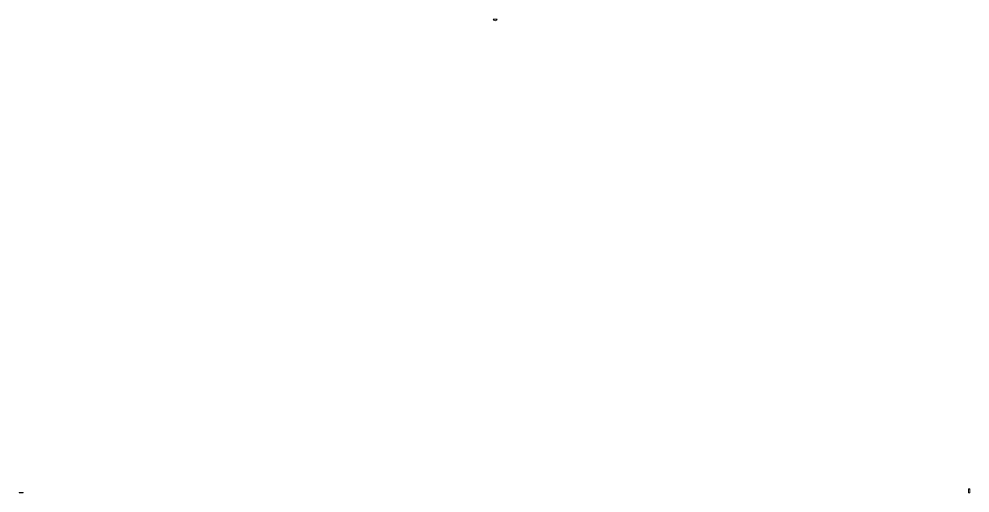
# Model space of a CAD drawing. Header units: millimetres. Extents: x 1488 to 16505, y -13505 to -1488.
# Drawn here: x 10487 to 16505, y -13500 to -10500 of the extents above; entities that cross this region are included whole.
import ezdxf

# ---------------------------------------------------------------- set-up
doc = ezdxf.new("R2010")
doc.units = ezdxf.units.MM
doc.header["$LTSCALE"] = 50
doc.header["$PDMODE"] = 1
doc.header["$PDSIZE"] = -2
doc.linetypes.add('VW-02 Medium Dashed', pattern=[3.527298, 2.469236, -1.058062])
for name, color, linetype, lineweight in [('pio-Plain Washer (Metric)', 7, 'Continuous', 5), ('pio-Plain Washer (Metric)-3D', 7, 'Continuous', 5), ('pio-Set Screw (Inch)', 7, 'Continuous', 5), ('pio-Woodruff Key', 7, 'Continuous', 5)]:
    doc.layers.add(name, color=color, linetype=linetype, lineweight=lineweight)

# ---------------------------------------------------------------- blocks, each defined once
blk = doc.blocks.new('obj-22')
at = {"color": 255, "linetype": 'Continuous', "lineweight": 5, "transparency": 33554687}
blk.add_wipeout([(12.6, 0), (12.6, 0), (-12.6, 0), (-12.6, 0), (-12.1, -2.2), (-11.2, -4.4), (-10, -6.3), (-8.4, -7.9), (-6.5, -9.3), (-4.5, -10.3), (-2.3, -10.9), (2.3, -10.9), (4.5, -10.3), (6.5, -9.3), (8.4, -7.9), (10, -6.3), (11.2, -4.4), (12.1, -2.2)], dxfattribs=at).dxf.layer = 'pio-Woodruff Key'
at = {"layer": 'pio-Woodruff Key', "color": 7, "linetype": 'Continuous', "lineweight": 5, "transparency": 33554687, "flags": 128}
blk.add_lwpolyline([(12.6, 0), (12.6, 0), (-12.6, 0), (-12.6, 0, 0.880809)], format="xyb", close=True, dxfattribs=at)
blk = doc.blocks.new('obj-27')
at = {"color": 255, "linetype": 'Continuous', "lineweight": 5, "transparency": 33554687}
blk.add_wipeout([(-12.7, 2.8), (12.7, 2.8), (12.7, 0), (-12.7, 0)], dxfattribs=at).dxf.layer = 'pio-Plain Washer (Metric)'
at = {"layer": 'pio-Plain Washer (Metric)', "color": 7, "linetype": 'Continuous', "lineweight": 5, "transparency": 33554687, "flags": 128}
blk.add_lwpolyline([(-12.7, 2.8), (12.7, 2.8), (12.7, 0), (-12.7, 0)], close=True, dxfattribs=at)
blk = doc.blocks.new('obj-28')
at = {"layer": 'pio-Plain Washer (Metric)-3D', "color": 7, "linetype": 'Continuous', "lineweight": 5, "transparency": 33554687}
for p in [(0, 2.8), (0, 0)]:
    blk.add_point(p, dxfattribs=at)
blk = doc.blocks.new('Group-10')
at = {"color": 255, "linetype": 'Continuous', "lineweight": 5, "transparency": 33554687}
blk.add_wipeout([(-4.8, 1.6), (-2.9, 0), (2.9, 0), (4.8, 1.6)], dxfattribs=at).dxf.layer = 'pio-Set Screw (Inch)'
at = {"layer": 'pio-Set Screw (Inch)', "color": 7, "linetype": 'Continuous', "lineweight": 5, "transparency": 33554687, "flags": 128}
blk.add_lwpolyline([(-4.8, 1.6), (-2.9, 0), (2.9, 0), (4.8, 1.6)], dxfattribs=at)
at = {"color": 255, "linetype": 'Continuous', "lineweight": 5, "transparency": 33554687}
blk.add_wipeout([(-4.8, 24.5), (-3.9, 25.4), (3.9, 25.4), (4.8, 24.5)], dxfattribs=at).dxf.layer = 'pio-Set Screw (Inch)'
at = {"layer": 'pio-Set Screw (Inch)', "color": 7, "linetype": 'Continuous', "lineweight": 5, "transparency": 33554687, "flags": 128}
blk.add_lwpolyline([(-4.8, 24.5), (-3.9, 25.4), (3.9, 25.4), (4.8, 24.5)], dxfattribs=at)
at = {"color": 255, "linetype": 'Continuous', "lineweight": 5, "transparency": 33554687}
blk.add_wipeout([(-4.8, 24.5), (-4.8, 24.5), (-4.8, 1.6), (4.8, 1.6), (4.8, 24.5)], dxfattribs=at).dxf.layer = 'pio-Set Screw (Inch)'
at = {"layer": 'pio-Set Screw (Inch)', "color": 7, "linetype": 'VW-02 Medium Dashed', "lineweight": 5, "transparency": 33554687}
for p, q in [((-3.9, 24.5), (-3.9, 1.6)), ((3.9, 24.5), (3.9, 1.6))]:
    blk.add_line(p, q, dxfattribs=at)
at = {"layer": 'pio-Set Screw (Inch)', "color": 7, "linetype": 'Continuous', "lineweight": 5, "transparency": 33554687, "flags": 128}
blk.add_lwpolyline([(-4.8, 24.5), (-4.8, 24.5), (-4.8, 1.6), (4.8, 1.6), (4.8, 24.5)], close=True, dxfattribs=at)
blk = doc.blocks.new('obj-29')
at = {"layer": 'pio-Set Screw (Inch)', "color": 7, "transparency": 33554687}
blk.add_blockref('Group-10', (0, 0), dxfattribs=at)

msp = doc.modelspace()

# ---------------------------------------------------------------- block references
at = {"layer": 'pio-Plain Washer (Metric)', "color": 7, "transparency": 33554687}
msp.add_blockref('obj-27', (10500, -13500), dxfattribs=at)
at = {"layer": 'pio-Plain Washer (Metric)-3D', "color": 7, "transparency": 33554687}
msp.add_blockref('obj-28', (13500, -13500), dxfattribs=at)
at = {"layer": 'pio-Set Screw (Inch)', "color": 7, "transparency": 33554687}
msp.add_blockref('obj-29', (16500, -13500), dxfattribs=at)
at = {"layer": 'pio-Woodruff Key', "color": 7, "transparency": 33554687}
msp.add_blockref('obj-22', (13500, -10500), dxfattribs=at)

doc.saveas('drawing.dxf')
